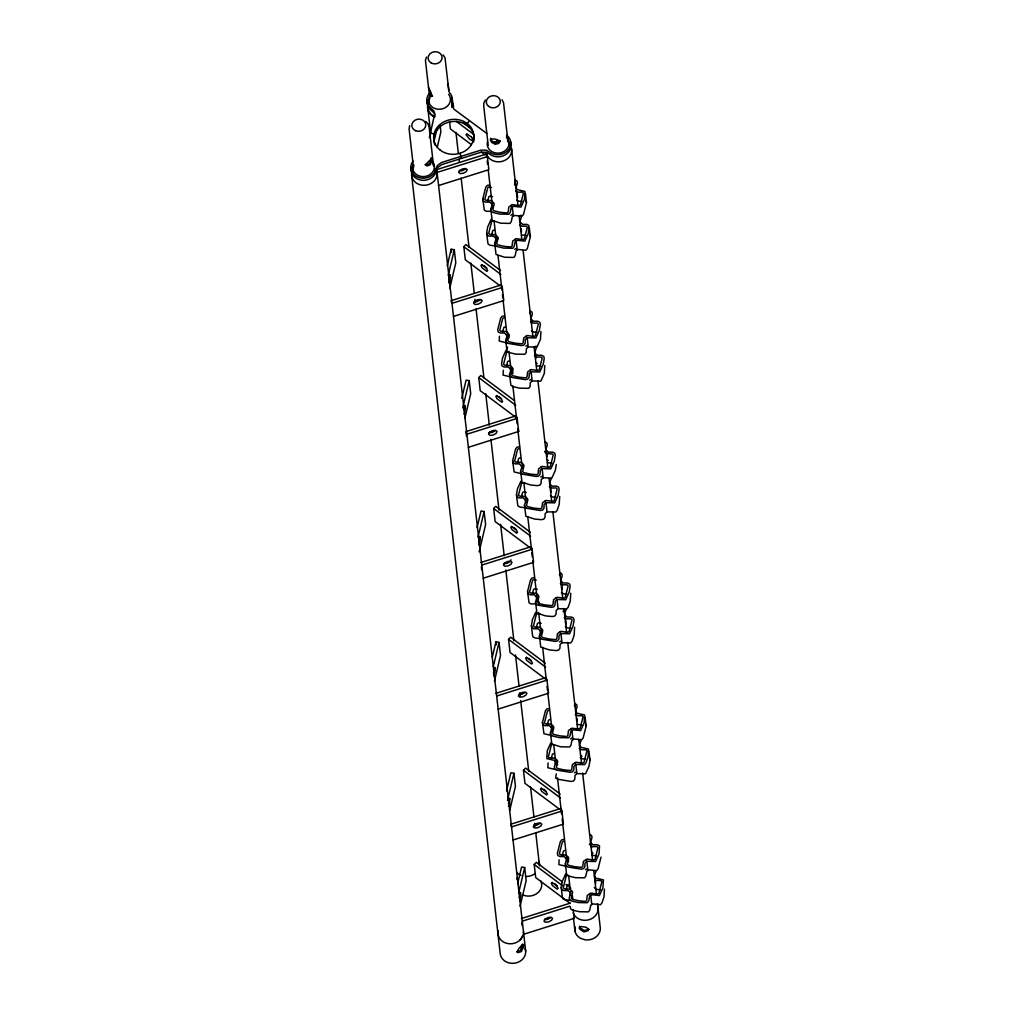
<?xml version="1.0" encoding="UTF-8"?>
<svg xmlns="http://www.w3.org/2000/svg" width="1014" height="1014" viewBox="0 0 1014 1014"><rect width="100%" height="100%" fill="white"/><g stroke="black" fill="none" stroke-linecap="round" stroke-linejoin="round"><path stroke-width="1.5" d="M430.798 158.171L430.722 160.681L429.087 163.938L426.032 165.117M443.118 54.895L445.032 57.836L448.885 91.133L448.556 88.738M451.876 107.395L452.269 103.77A12.776 11.091 -6.5 0 0 451.902 98.041M409.643 125.584L409.098 128.981L413.522 167.868M463.93 409.884L465.033 405.549L465.388 408.705L464.095 414.156M478.646 541.907L479.952 536.444L480.306 539.587L479.014 545.05M508.47 803.671L509.776 798.221L509.56 804.748L508.382 806.384M519.219 897.922L520.512 892.459L520.866 895.603L519.574 901.066M429.366 137.689L434.765 113.644L433.84 110.906L431.039 108.283A12.776 11.091 -6.5 0 1 429.011 93.782M434.347 140.021L436.869 129.424M437.288 147.055L440.875 131.921L440.215 126.104M447.237 265.896L451.192 249.241L454.297 249.723L455.793 262.803L449.684 288.546M448.188 275.453L454.297 249.723M461.788 398.299L466.098 380.136L469.216 380.605L470.699 393.698L464.957 417.92M462.739 407.856L469.216 380.605M477.062 527.673L481.016 511.018L484.122 511.5L485.617 524.58L479.14 551.831M478.012 537.23L484.122 511.5M492.335 657.047L495.922 641.913L499.04 642.382L500.523 655.475L494.414 681.205M493.286 666.604L499.04 642.382M506.531 790.958L510.841 772.795L513.946 773.276L515.442 786.357L509.687 810.579M507.482 800.515L513.946 773.276M517.622 883.688L521.576 867.033L524.682 867.515L526.177 880.596L520.068 906.326M518.572 893.245L524.682 867.515M490.611 211.267L486.378 211.28L484.299 210.177L482.803 198.921L485.782 187.172L487.227 185.385L489.661 185.03M487.747 200.962L488.849 196.665L490.269 196.006L492.563 196.703M495.846 246.009L490.256 245.299L488.178 244.197L487.721 242.105L486.682 232.954L487.633 227.098L491.106 219.417M491.625 234.995L492.715 230.698L494.148 230.039M515.112 179.972L517.102 181.164L517.432 183.28L515.987 187.59L517.305 189.643L524.96 191.443L524.479 199.39L521.006 207.071L513.654 206.298L511.259 207.515L510.27 212.408L508.939 214.246L499.826 214.081L493.121 212.484L491.118 211.292L490.789 209.176L492.234 204.866L491.638 203.7L489.559 202.103L485.326 202.116L483.26 201.013L482.803 198.921M525.417 193.535L526.469 202.699L523.49 214.448L522.045 216.236L514.694 215.462L512.298 216.679L511.31 221.572L509.979 223.41L500.878 223.232L492.158 220.456L490.789 209.176M499.446 336.255L499.218 341.059L506.873 342.859M502.665 331.857L503.755 327.547L505.187 326.901M520.981 215.196L521.31 217.313L519.865 221.622L522.54 224.386L526.773 224.373L528.839 225.476L528.357 233.423L524.872 241.104L517.533 240.331L515.125 241.547L514.149 246.44L512.818 248.278L503.704 248.1L496.999 246.516L494.997 245.325L494.667 243.208L496.112 238.898L495.516 237.732L493.438 236.135L489.204 236.148L487.138 235.045L486.682 232.954M529.295 227.567L530.347 236.731L527.356 248.481L525.924 250.255L518.572 249.495L516.177 250.712L515.188 255.604L513.857 257.442L504.757 257.264L496.036 254.489L494.667 243.208M503.324 370.275L503.096 375.091L510.752 376.891M506.544 365.889L507.634 361.58L509.053 360.933M521.792 473.753L514.136 471.954L512.628 460.698L515.606 448.936L517.051 447.161L519.498 446.806M517.571 462.739L518.674 458.442L520.093 457.783M525.67 507.786L520.081 507.076L518.002 505.973L517.546 503.882L516.506 494.718L517.457 488.875L520.93 481.194M521.449 496.771L522.552 492.474L523.972 491.815L526.266 492.512M556.293 464.475L555.342 470.331L551.87 478.012L543.174 477.797L541.261 479.66L541.146 483.348L539.803 485.186L537.395 485.655L530.702 485.009L521.995 482.233L520.613 470.952L522.058 466.643L519.383 463.88L515.15 463.892L513.084 462.79L512.628 460.698M535.341 603.926L531.108 603.938L529.042 602.836L527.546 591.58L530.525 579.831L531.97 578.056L534.403 577.701M532.489 593.634L533.579 589.324L535.012 588.678L537.306 589.362M540.576 638.668L534.986 637.971L532.92 636.868L532.464 634.777L531.425 625.613L532.363 619.757L535.836 612.076M536.368 627.653L537.458 623.357L538.89 622.71L541.184 623.395M551.616 735.53L543.96 733.718L542.452 722.462L545.443 710.713L546.876 708.938L549.322 708.583M547.408 724.516L548.498 720.219L549.918 719.56M548.067 762.946L547.839 767.75L555.495 769.55M551.274 758.548L552.377 754.239L553.796 753.592M574.761 703.513L576.763 704.717L577.08 706.834L575.648 711.144L576.953 713.197L584.622 714.997L584.127 722.944L580.654 730.625L573.303 729.852L570.907 731.069L569.919 735.961L568.588 737.799L559.487 737.622L552.769 736.037L550.767 734.846L550.437 732.729L551.882 728.407L551.286 727.253L549.22 725.656L544.987 725.669L542.908 724.566L542.452 722.462M585.078 717.088L586.117 726.252L583.139 738.002L581.694 739.776L574.342 739.016L571.947 740.233L570.971 745.125L569.627 746.963L560.527 746.786L551.819 744.01L550.437 732.729M559.107 859.796L558.866 864.612L566.522 866.412M562.314 855.398L563.404 851.101L564.836 850.454M580.959 740.866L579.514 745.176L580.832 747.229L588.488 749.029L588.006 756.964L585.965 762.87L584.533 764.645L575.825 764.442L573.924 766.305L573.797 769.994L572.466 771.831L570.045 772.288L556.648 770.07L554.645 768.878L554.316 766.761L555.761 762.439L554.443 760.399L546.787 758.586L547.281 750.652L550.754 742.97M588.957 751.121L589.996 760.285L589.045 766.128L585.572 773.809L576.877 773.606L574.963 775.469L574.849 779.145L573.506 780.995L571.097 781.452L557.687 779.234L555.697 778.03L556.242 773.885M570.4 900.445L564.811 899.748L562.745 898.645L562.288 896.553L561.249 887.389L562.187 881.534L565.673 873.853M566.192 889.43L567.282 885.133L568.715 884.487M601.036 857.134L598.045 868.897L596.612 870.671L589.261 869.898L586.865 871.115L585.877 876.007L584.546 877.845L575.445 877.68L568.727 876.083L566.725 874.892L566.395 872.775L565.356 863.611L566.801 859.302L564.126 856.538L559.893 856.551L557.827 855.448L557.37 853.357L560.349 841.607L561.794 839.833L564.228 839.478M426.514 57.025L425.424 60.333L428.504 87.356L432.129 95.81L431.077 96.609L429.404 94.632L428.504 87.356M514.491 184.979L515.366 182.951L514.656 181.734M540.918 331.502L540.437 339.437L536.951 347.118L528.256 346.915L526.355 348.765L526.228 352.454L524.897 354.292L515.784 354.127L509.079 352.542L507.076 351.338L506.747 349.222L505.707 340.07L507.152 335.748L504.478 332.998L500.244 332.998L498.178 331.895L497.722 329.803L500.701 318.054L502.133 316.279L504.579 315.924M506.747 349.222L507.621 347.194M544.797 365.522L544.315 373.469L540.83 381.15L532.135 380.934L530.233 382.798L530.107 386.486L528.776 388.324L519.662 388.159L512.945 386.575L510.955 385.371L510.625 383.254L509.586 374.09L511.031 369.78L508.356 367.017L504.123 367.03L502.057 365.927L501.588 363.836L502.538 357.993L506.011 350.312M559.715 496.416L559.221 504.351L557.193 510.257L555.748 512.032L547.053 511.829L545.139 513.692L545.012 517.381L543.681 519.219L541.261 519.675L534.581 519.041L525.86 516.265L524.492 504.985L525.936 500.663L523.262 497.912L519.029 497.912L516.963 496.822L516.506 494.718M551.134 479.09L549.829 482.144L550.285 484.553L552.364 486.162L556.597 486.15L558.663 487.252L559.12 489.344L558.182 495.2L554.709 502.881L546.001 502.665L544.1 504.528L543.973 508.217L542.642 510.055L540.221 510.524L526.824 508.293L524.821 507.101L524.492 504.985M570.743 593.266L570.261 601.213L568.22 607.12L566.788 608.894L558.08 608.692L556.179 610.542L556.052 614.231L554.721 616.068L552.3 616.537L545.608 615.904L536.9 613.115L535.531 601.834L536.976 597.525L534.302 594.762L530.068 594.774L528.002 593.672L527.546 591.58M574.621 627.298L574.139 635.246L572.099 641.152L570.654 642.927L561.959 642.711L560.058 644.574L559.931 648.263L558.6 650.101L556.179 650.57L549.487 649.936L540.779 647.147L539.41 635.867L540.855 631.557L538.181 628.794L533.947 628.807L531.881 627.704L531.425 625.613M563.112 611.67L563.974 609.642L563.277 608.425M566.053 609.972L564.735 613.026L565.204 615.447L567.282 617.044L571.516 617.044L573.582 618.134L574.038 620.238L573.087 626.082L569.615 633.763L560.919 633.56L559.018 635.41L558.891 639.099L557.548 640.937L555.14 641.406L541.73 639.188L539.74 637.983L539.41 635.867M595.877 871.748L594.432 876.071L595.75 878.111L603.406 879.911L602.924 887.858L599.439 895.539L592.087 894.766L589.692 895.983L588.716 900.876L587.385 902.714L578.272 902.549L571.554 900.964L569.564 899.76L569.234 897.644L570.679 893.334L570.083 892.181L568.005 890.571L563.771 890.584L561.705 889.481L561.249 887.389M485.338 100.044L483.805 103.225L483.779 106.647L488.203 145.534M510.993 559.779L509.928 561.756L506.975 563.353L503.882 563.657M520.182 939.75L522.73 935.947M469.596 120.92L467.112 123.416L467.353 125.508M499.864 285.669L465.312 259.787L463.816 246.694L465.933 244.577L500.485 270.459M516.012 417.489L480.218 390.682L478.735 377.588L480.851 375.459L514.161 400.429M530.918 548.371L495.136 521.564L493.641 508.47L495.757 506.354L530.309 532.236M545.836 679.266L510.042 652.446L508.559 639.365L510.676 637.236L545.228 663.131M559.513 809.223L524.96 783.34L523.465 770.247L525.582 768.13L560.134 794.013M570.248 903.461L535.696 877.579L534.201 864.486L536.317 862.369L562.238 881.787M588.602 929.255L584.368 930.56L580.211 927.962L579.476 926.213M604.445 889.075L603.964 897.022L601.923 902.916L600.491 904.703L593.139 903.93L590.744 905.147L589.755 910.04L588.424 911.878L579.311 911.7L572.606 910.116L570.603 908.924L570.274 906.808M515.657 190.911L518.179 192.166L522.413 192.153L523.414 193.205L520.423 204.955L519.003 205.601L512.311 204.625L508.825 206.97L508.204 212.053L506.962 212.94L500.282 212.306L493.565 210.722L492.867 209.505L494.198 203.637L491.613 200.683L485.807 200.303L484.819 199.251L487.797 187.501L489.23 186.855L491.524 187.539M510.891 215.285L512.159 214.499M519.536 224.943L522.058 226.198L526.291 226.185L527.28 227.237L524.301 238.987L522.882 239.634L516.189 238.658L512.704 241.002L512.083 246.072L510.841 246.972L504.161 246.339L497.443 244.754L496.746 243.537L498.077 237.669L495.491 234.716L489.686 234.335L488.697 233.283L491.676 221.534L493.108 220.875M514.77 249.305L516.037 248.531M530.576 321.793L533.098 323.048L537.331 323.048L538.32 324.087L535.341 335.849L533.909 336.496L527.217 335.52L523.744 337.865L523.123 342.935L521.88 343.835L515.188 343.201L508.483 341.617L507.773 340.387L509.117 334.531L506.531 331.565L500.726 331.185L499.725 330.133L502.716 318.383L504.135 317.737M525.81 346.167L527.077 345.394M534.441 355.825L536.976 357.08L541.21 357.067L542.198 358.119L539.22 369.869L537.788 370.528L531.095 369.552L527.622 371.897L527.001 376.967L525.759 377.867L519.067 377.233L512.349 375.636L511.652 374.419L512.995 368.564L510.41 365.598L504.604 365.217L503.603 364.165L506.594 352.416L508.014 351.769M529.688 380.199L530.956 379.426M546.432 453.55L552.237 453.93L553.238 454.982L550.247 466.732L548.827 467.378L542.135 466.402L538.649 468.747L538.028 473.817L536.799 474.717L530.107 474.083L523.389 472.499L522.692 471.282L524.023 465.413L521.437 462.46L515.632 462.08L514.643 461.028L517.622 449.278L519.054 448.632M540.716 477.049L541.996 476.276M549.36 486.72L551.882 487.975L556.116 487.962L557.117 489.014L554.126 500.764L552.706 501.41L546.014 500.434L542.528 502.779L541.907 507.849L540.665 508.749L533.985 508.115L527.267 506.531L526.57 505.314L527.901 499.446L525.315 496.492L519.51 496.112L518.522 495.06L521.5 483.31L522.932 482.651L525.227 483.348M560.4 583.57L562.922 584.825L567.156 584.812L568.144 585.864L565.166 597.614L563.746 598.273L557.054 597.297L553.568 599.642L552.947 604.712L551.705 605.612L545.012 604.978L538.307 603.381L537.597 602.164L538.941 596.308L536.355 593.342L530.55 592.962L529.562 591.91L532.54 580.16L533.96 579.514L536.267 580.211M564.278 617.602L566.801 618.857L571.034 618.844L572.023 619.896L569.044 631.646L567.612 632.305L560.919 631.316L557.447 633.674L556.825 638.744L555.583 639.644L548.891 638.997L542.186 637.413L541.476 636.196L542.82 630.328L540.234 627.374L534.429 626.994L533.427 625.942L536.419 614.192L537.838 613.546L540.132 614.231M559.513 641.976L560.78 641.19M575.306 714.464L577.841 715.719L582.061 715.707L583.063 716.759L580.071 728.508L578.652 729.155L571.959 728.179L568.474 730.524L567.853 735.594L566.623 736.494L559.931 735.86L553.213 734.275L552.516 733.059L553.859 727.19L551.261 724.237L545.456 723.857L544.467 722.805L547.446 711.055L548.878 710.396M570.552 738.826L571.82 738.053M579.184 748.497L581.706 749.739L585.94 749.739L586.941 750.791L583.95 762.541L582.53 763.187L575.838 762.211L572.352 764.556L571.731 769.626L570.502 770.526L563.809 769.892L557.092 768.308L556.394 767.078L557.725 761.222L555.14 758.269L549.335 757.889L548.346 756.837L551.324 745.087L552.757 744.428M574.418 772.858L575.698 772.085M590.224 845.346L592.746 846.601L596.98 846.589L597.968 847.641L594.99 859.39L593.57 860.049L586.878 859.061L583.392 861.418L582.771 866.488L581.529 867.388L574.849 866.742L568.132 865.157L567.422 863.941L568.765 858.072L566.18 855.119L560.374 854.739L559.386 853.687L562.364 841.937L563.784 841.29M585.458 869.72L586.726 868.935M595.053 880.241L600.858 880.621L601.847 881.673L598.868 893.423L597.449 894.082L590.756 893.093L587.271 895.451L586.65 900.521L585.408 901.421L578.715 900.774L572.01 899.19L571.3 897.973L572.644 892.105L570.058 889.151L564.253 888.771L563.264 887.719L566.243 875.969L567.663 875.323M493.425 202.623L491.638 203.7L492.158 208.288M508.331 333.517L506.556 334.595L507.076 339.17M523.249 464.399L521.462 465.477L521.817 468.531M527.128 498.432L525.341 499.509L525.683 502.564M538.155 595.294L536.381 596.371L536.9 600.947M589.362 844.269L591.149 843.192L593.228 844.789L597.461 844.789L599.528 845.891L599.046 853.826L595.56 861.507L586.865 861.304L584.964 863.155L584.837 866.843L583.506 868.681L581.085 869.15L567.675 866.932L565.685 865.728L565.356 863.611M571.858 891.091L570.083 892.181L570.426 895.223M498.989 142.15L495.415 143.05L492.246 141.314L490.586 138.259M465.185 169.085L462.245 170.694L459.139 170.986M480.104 299.979L477.15 301.576L474.058 301.88M495.009 430.861L492.069 432.471L488.963 432.763M524.834 692.638L521.893 694.235L518.788 694.539M539.752 823.52L536.799 825.13L533.706 825.434M550.488 917.759L547.535 919.368L544.442 919.673M437.097 172.431L487.366 156.6L486.378 154.001L436.109 169.832L437.097 172.431L525.683 951.259M438.593 185.524L488.862 169.693L487.366 156.6M502.285 287.494L452.016 303.325L451.015 300.727L501.284 284.896L502.285 287.494L503.768 300.575L453.499 316.406M517.191 418.376L466.922 434.207L465.933 431.609L516.202 415.778L517.191 418.376L518.686 431.47L468.417 447.301M480.839 562.504L531.108 546.673L532.109 549.271L533.592 562.352L483.323 578.183M481.84 565.09L532.109 549.271M495.757 693.386L546.026 677.555L547.015 680.153L548.511 693.246L498.242 709.078M496.746 695.984L547.015 680.153M561.933 811.048L511.664 826.866L510.663 824.268L560.932 808.45L561.933 811.048L563.429 824.129L513.16 839.96M521.411 918.507L570.198 903.144M522.4 921.105L569.716 906.212M523.896 934.198L574.165 918.367L573.163 909.647M516.709 951.778L520.347 950.612L522.413 944.085M522.045 201.317L519.231 201.33L516.696 200.075M525.924 235.349L521.526 234.969M536.964 332.212L534.137 332.212L531.615 330.957M540.842 366.244L536.444 365.851M551.87 463.094L547.484 462.714M555.748 497.126L552.934 497.126L550.399 495.884M566.788 593.989L563.961 593.989L561.439 592.734M570.667 628.008L567.84 628.021L565.318 626.766M581.706 724.871L577.308 724.49M585.572 758.903L582.758 758.903L580.223 757.648M596.612 855.753L592.214 855.372M600.491 889.785L596.093 889.405M430.418 133.265L434.055 133.823L434.296 135.914M432.547 96.153L430.76 94.213L430.291 90.639M486.821 133.468L454.209 109.398L451.636 105.304L452.041 101.679A12.776 11.091 -6.5 0 0 449.189 92.223M530.018 310.854L532.02 312.058L532.35 314.163L530.905 318.485L531.501 319.638L533.579 321.235L537.813 321.235L539.879 322.338L540.335 324.429L539.385 330.272L535.912 337.954L527.217 337.751L525.315 339.601L525.189 343.29L523.845 345.128L521.437 345.597L508.027 343.378L506.037 342.174L505.707 340.07M544.936 441.749L546.926 442.941L547.256 445.057L545.811 449.367L546.419 450.52L548.485 452.13L552.719 452.117L554.785 453.22L555.254 455.311L554.303 461.167L550.83 468.848L542.122 468.633L540.221 470.496L540.094 474.184L538.764 476.022L536.343 476.491L522.945 474.26L520.942 473.069L520.613 470.952M559.842 572.631L561.845 573.835L562.174 575.939L560.729 580.262L561.325 581.415L563.404 583.012L567.637 583.012L569.703 584.115L570.16 586.206L569.209 592.049L565.736 599.73L557.041 599.528L555.14 601.378L555.013 605.066L553.682 606.904L551.261 607.373L537.851 605.155L535.861 603.951L535.531 601.834M589.679 834.408L591.669 835.599L591.999 837.716L590.554 842.038L591.669 847.767M463.36 122.935L469.533 127.561M456.313 121.363L473.589 134.304M471.371 144.622L450.393 128.905L449.57 121.629M481.244 152.011L484.946 154.787M463.816 246.694L500.84 274.439M478.735 377.588L515.746 405.321M493.641 508.47L530.664 536.203M508.559 639.365L545.57 667.098M523.465 770.247L560.489 797.98M565.939 884.55L570.869 888.251M534.201 864.486L562.593 885.754M471.764 137.245L466.846 133.797L466.034 134.634L469.647 139.374L471.941 140.502L472.752 139.666L471.586 137.346M484.223 265.706L486.682 268.14M499.142 396.601L501.588 399.022M514.047 527.483L516.506 529.916M528.966 658.378L531.412 660.798M543.884 789.26L546.331 791.693M554.62 883.498L557.066 885.932M425.829 121.477L428.187 124.152L429.176 127.422L433.599 166.321M535.899 346.078L536.229 348.195L534.784 352.517L535.379 353.671L537.458 355.268L541.691 355.268L543.758 356.37L544.214 358.462L543.263 364.305L539.79 371.986L531.095 371.783L529.181 373.634L529.067 377.322L527.724 379.16L525.315 379.629L511.905 377.411L509.915 376.207L509.586 374.09M536.419 362.835L537.141 363.722M547.459 459.684L548.181 460.584M581.161 755.493L581.884 756.393M592.201 852.356L592.911 853.243M545.481 452.688L544.632 451.61L546.419 450.52L547.104 456.63M594.293 887.465L595.142 888.543M511.119 205.335L512.298 206.856L513.35 216.02M514.998 239.367L516.177 240.888L517.229 250.052M526.038 336.23L527.217 337.751L528.256 346.915M529.916 370.262L531.095 371.783L532.135 380.934M540.944 467.112L542.122 468.633L543.174 477.797M544.822 501.144L546.001 502.665L547.053 511.829M555.862 598.007L557.041 599.528L558.08 608.692M559.741 632.039L560.919 633.56L561.959 642.711M570.768 728.889L571.959 730.41L572.999 739.574M574.646 762.921L575.825 764.442L576.877 773.606M585.686 859.783L586.865 861.304L587.905 870.456M589.565 893.803L590.744 895.324L591.783 904.488M516.798 872.433L517.089 872.877A12.802 11.116 -6.5 0 0 521.019 875.437M529.574 312.616L530.271 313.846M559.398 574.393L560.096 575.622M574.317 705.288L575.014 706.505M578.195 739.32L578.893 740.537M502.069 99.702L503.54 102.832L507.963 141.719M516.696 878.213L517.723 880.494M460.026 153.266L461.433 158.412M517.685 428.871L518.686 431.47M434.993 115.735L434.081 112.998L431.28 110.374A12.776 11.091 -6.5 0 1 427.287 99.942M526.013 200.607L526.469 202.699M529.891 234.64L530.347 236.731M585.661 724.161L586.117 726.252M589.54 758.193L589.996 760.285M541.146 881.153L541.755 885.437A12.802 11.116 -6.5 0 1 523.249 895.07M447.985 83.769L448.556 88.231M517.115 193.332L517.634 197.907M521.158 228.885L521.513 231.94M531.501 319.638L531.843 322.693M535.379 353.671L535.899 358.246M550.285 484.553L551.16 492.196M561.325 581.415L562.2 589.045M565.723 620.023L566.243 624.611M576.941 718.406L577.283 721.461M580.122 746.329L580.464 749.384M595.028 877.224L595.725 883.333M518.078 206.501L511.449 148.272A12.802 11.116 -6.5 0 1 501.271 161.568A12.802 11.116 -6.5 0 1 486.327 153.127L486.707 156.917M519.155 215.944L521.842 239.545M523.11 250.559L532.971 337.104M534.036 346.547L536.736 370.161M537.99 381.175L547.852 467.72M549.106 478.735L551.616 500.764M552.871 511.778L562.732 598.336M563.987 609.351L566.674 632.951M567.751 642.394L577.612 728.952M578.867 739.966L581.554 763.567M582.632 773.01L592.67 861.127M593.748 870.57L596.435 894.183M597.512 903.626L600.111 926.403A12.802 11.116 -6.5 0 1 584.939 939.788L580.35 938.229A12.802 11.116 -6.5 0 1 575.027 926.91M497.646 239.71L497.304 236.655L495.516 237.732L496.036 242.321M508.508 335.038L508.863 338.093M512.907 373.659L512.209 367.55L510.422 368.627L510.955 373.203M538.852 601.403L539.207 604.458M542.389 632.381L542.034 629.326L540.259 630.404L540.779 634.979M553.416 729.231L553.074 726.176L551.286 727.253L551.806 731.842M557.472 764.784L556.952 760.208L555.165 761.286L555.52 764.341M568.512 861.646L567.992 857.071L566.205 858.148L566.547 861.203M572.39 895.679L572.733 898.734M487.227 160.998L487.531 164.192M488.304 170.428L491.891 201.913M494.046 220.786L495.833 236.528M497.988 255.414L501.93 290.029M502.475 294.757L502.779 297.989M503.185 301.044L506.772 332.516M508.927 351.402L510.714 367.144M512.869 386.017L517.165 423.789M517.71 428.516L521.652 463.132M523.985 483.589L525.594 497.747M527.749 516.633L531.513 549.677M531.78 552.491L532.274 556.851M532.768 560.691L536.71 595.319M538.688 612.621L540.475 628.363M542.629 647.249L546.356 680.47M547.015 686.288L547.522 690.648M547.826 692.879L551.591 725.923M553.745 744.808L555.545 760.551M557.51 777.865L561.604 814.267M562.174 818.767L566.471 856.538M568.626 875.424L570.236 889.582M573.442 917.657L574.989 931.245M455.97 132.492L458.303 152.949M459.012 159.249L459.38 162.392M461.167 178.122L469.051 247.365M470.851 263.108L474.26 293.008M474.97 299.295L475.338 302.438M476.048 308.738L483.944 377.981M485.731 393.711L489.318 425.183M490.928 439.354L499.002 510.169M500.612 524.327L504.199 555.799M505.809 569.969L513.883 640.772M515.492 654.943L519.079 686.415M519.802 692.701L520.157 695.858M520.689 700.573L528.763 771.388M530.55 787.13L533.96 817.031M534.682 823.317L535.037 826.461M535.76 832.76L539.524 865.804A12.802 11.116 -6.5 0 0 538.916 861.52M451.192 249.241L451.522 252.156M495.922 641.913L496.252 644.815M466.098 433.067L466.427 435.969M481.346 566.864L481.675 569.767M521.906 922.879L522.235 925.782M427.604 106.369L430.658 133.126M411.608 175.156L500.156 953.16A12.802 11.116 -6.5 0 0 515.264 963.085A12.802 11.116 -6.5 0 0 525.062 948.407M523.554 931.676A12.802 11.116 -6.5 0 1 509.814 943.781A12.802 11.116 -6.5 0 1 498.28 930.7M521.411 945.631A11.217 9.734 -6.5 0 1 523.009 947.722M434.6 116.94A12.802 11.116 -6.5 0 1 428.288 103.504M452.903 104.404A12.802 11.116 -6.5 0 1 453.106 107.319M535.113 873.536A12.802 11.116 -6.5 0 1 525.822 876.464M434.892 144.939A20.128 17.466 -6.5 0 1 452.827 121.503A20.128 17.466 -6.5 0 1 473.639 141.947M429.061 103.948A10.939 9.494 -6.5 0 1 430.037 97.851M448.67 94.302A10.939 9.494 -6.5 0 1 440.165 109.233A10.939 9.494 -6.5 0 1 429.797 95.76M510.46 141.909A12.776 11.091 -6.5 0 1 505.34 154.825A12.776 11.091 -6.5 0 1 489.838 154.255L486.441 152.239L481.016 152.239L441.838 164.585L437.579 167.627L436.286 171.113A12.776 11.091 -6.5 0 1 421.19 180.15A12.776 11.091 -6.5 0 1 411.304 167.285M507.469 140.262A10.939 9.494 -6.5 0 1 509.231 146.155M506.594 135.115A12.776 11.091 -6.5 0 1 507.621 150.769A12.776 11.091 -6.5 0 1 489.61 152.163L486.213 150.135L480.788 150.148L441.597 162.493L437.338 165.536L436.045 169.021A12.776 11.091 -6.5 0 1 418.554 177.463A12.776 11.091 -6.5 0 1 413.028 161.125M506.354 137.182A10.939 9.494 -6.5 0 1 500.853 152.759A10.939 9.494 -6.5 0 1 487.417 141.998M434.689 168.362A10.939 9.494 -6.5 0 1 434.486 170.834M413.42 172.469A10.939 9.494 -6.5 0 1 414.042 165.193M432.927 163.736A10.939 9.494 -6.5 0 1 434.157 165.941M432.686 161.644A10.939 9.494 -6.5 0 1 425.588 176.385A10.939 9.494 -6.5 0 1 412.863 165.472M494.122 142.239A10.989 9.532 -6.5 0 1 499.712 141.149M436.502 170.339A12.802 11.116 -6.5 0 1 424.258 185.296A12.802 11.116 -6.5 0 1 412.305 170.834M425.17 164.623A10.989 9.532 -6.5 0 1 427.984 165.054M496.809 141.187A11.217 9.734 -6.5 0 1 499.725 140.959M597.867 906.769A12.802 11.116 -6.5 0 1 588.5 919.875A12.802 11.116 -6.5 0 1 573.163 913.006M434.841 116.8A12.802 11.116 -6.5 0 1 427.946 106.178M452.865 102.997A12.802 11.116 -6.5 0 1 453.435 107.294M432.065 158.019L431.913 161.239L430.151 164.737L427.173 165.979L425.36 164.737L432.065 158.019M448.822 280.13L449.189 283.274L450.482 277.811L450.115 274.667L448.822 280.13M493.565 672.789L493.919 675.932L495.212 670.482L494.857 667.326L493.565 672.789M523.807 945.403L521.526 951.5L517.862 952.666L517.14 951.778L518.965 948.293L522.299 944.959L523.351 944.452L523.807 945.403M588.855 929.318L588.31 930.599L584.051 931.917L579.856 929.306L579.095 927.81L581.187 926.517L586.067 927.265L588.855 929.318M459.773 170.441L458.708 172.405L460.141 173.584L463.233 173.293L466.174 171.683L467.251 169.718L465.819 168.539L462.726 168.844L459.773 170.441M474.691 301.323L473.614 303.3L475.046 304.479L478.152 304.175L481.092 302.578L482.17 300.6L480.737 299.422L477.645 299.726L474.691 301.323M489.61 432.218L488.533 434.182L489.965 435.361L493.058 435.069L496.011 433.46L497.075 431.495L495.643 430.316L492.551 430.608L489.61 432.218M504.516 563.1L503.438 565.077L504.871 566.256L507.976 565.951L510.917 564.354L511.994 562.377L510.562 561.198L507.469 561.503L504.516 563.1M519.434 693.994L518.357 695.959L519.789 697.138L522.882 696.833L525.835 695.236L526.9 693.272L525.467 692.093L522.375 692.385L519.434 693.994M534.34 824.876L533.275 826.841L534.695 828.032L537.8 827.728L540.741 826.118L541.818 824.154L540.386 822.975L537.293 823.279L534.34 824.876M545.076 919.115L544.011 921.092L545.443 922.271L548.536 921.967L551.477 920.357L552.554 918.392L551.122 917.214L548.029 917.518L545.076 919.115M500.079 141.212L498.673 143.468L495.124 144.28L491.701 142.404L490.244 139.704C493.032 137.98 497.43 139.425 500.079 141.212M481.751 264.679L480.953 265.516L482.119 267.835L486.859 271.384L487.658 270.548L486.505 268.241L481.751 264.679M496.67 395.574L495.859 396.411L497.025 398.717L501.778 402.279L502.576 401.443L501.41 399.123L496.67 395.574M511.576 526.456L510.777 527.293L511.943 529.6L516.684 533.161L517.495 532.325L516.329 530.018L511.576 526.456M526.494 657.351L525.683 658.187L526.849 660.494L531.602 664.056L532.401 663.207L531.235 660.9L526.494 657.351M541.4 788.233L540.601 789.069L541.768 791.376L546.508 794.938L547.319 794.101L546.153 791.795L541.4 788.233M552.148 882.472L551.337 883.308L552.503 885.615L557.244 889.177L558.055 888.34L556.889 886.033L552.148 882.472M440.355 150.249A20.128 17.466 -6.5 0 0 473.399 139.843A20.128 17.466 -6.5 0 0 447.44 120.4A20.128 17.466 -6.5 0 0 440.355 150.249M488.659 106.419A6.997 6.071 -6.5 0 0 500.156 102.794A6.997 6.071 -6.5 0 0 491.131 96.026A6.997 6.071 -6.5 0 0 488.659 106.419M415.651 130.73A6.997 6.071 -6.5 0 0 425.766 124.671A6.997 6.071 -6.5 0 0 414.954 120.235A6.997 6.071 -6.5 0 0 415.651 130.73M431.127 62.906A6.997 6.071 -6.5 0 0 442.079 58.09A6.997 6.071 -6.5 0 0 432.129 52.373A6.997 6.071 -6.5 0 0 431.127 62.906"/></g></svg>
